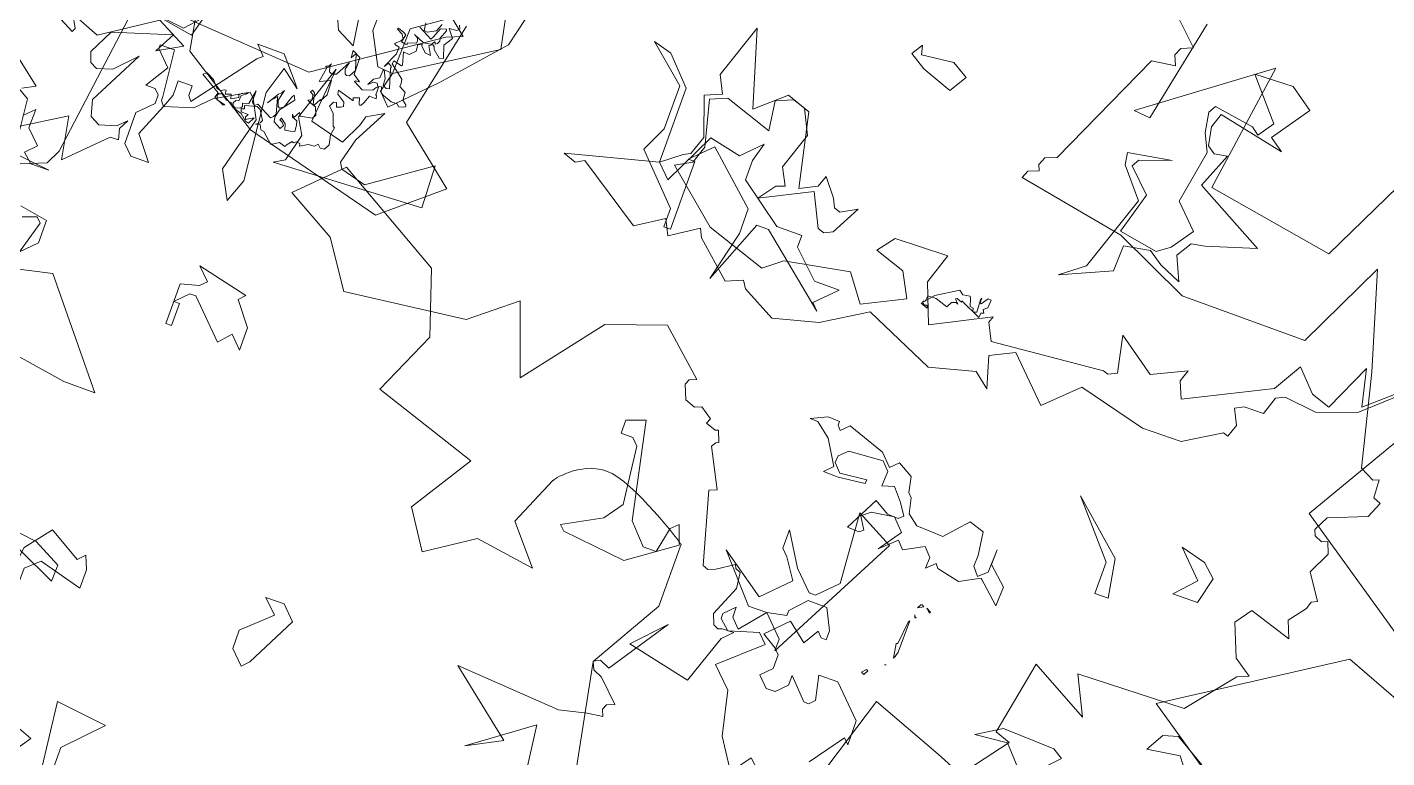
# Model space of a CAD drawing. Header units: metres. Extents: x -71 to 881, y -503 to 661.
# Drawn here: x 171.19 to 175.332, y 500.062 to 502.288 of the extents above; entities that cross this region are included whole.
import ezdxf

# ---------------------------------------------------------------- set-up
doc = ezdxf.new("R2010")
doc.units = ezdxf.units.M
doc.layers.add('ARBRE', color=100, linetype='Continuous', lineweight=13, true_color=0x00ff3f)

# ---------------------------------------------------------------- blocks, each defined once
blk = doc.blocks.new('WMF2', base_point=(0, 0.01))
at = {"color": 251, "lineweight": 0, "true_color": 0x636466}
for points in [[(70.38, -36.78), (69.61, -32.48), (62.22, -27.79), (49.27, -24.43), (44.16, -28.75), (49.49, -33.04), (47.38, -42.86)], [(49.36, -83.76), (46.84, -91.88), (40.14, -89.34), (24.4, -82.93)], [(12.69, -92.64), (23.58, -100.08), (8.83, -109.56), (3.27, -107.44)], [(3.9, -111.79), (16.57, -120.44), (8.22, -134.47)], [(18.98, -150.2), (22.71, -142.59), (34.39, -144.58), (32.65, -156.43), (43.16, -148.65), (41.63, -148.52), (39.67, -158.01)], [(96.74, -32.59), (81.64, -23.67), (81.04, -17.76), (78.09, -18.94), (77.45, -20.28), (75.41, -35.48), (59.11, -34.32), (48.77, -41.31), (47.36, -41.88), (58.37, -50.92)], [(38.33, -87.51), (34.61, -92.45), (35.99, -92.94), (34.69, -99.75), (29.28, -96.73), (30.97, -100.19), (21.09, -100.49), (17.67, -104.7), (16.66, -105.12), (18.28, -106.23), (19.48, -109.18), (18.41, -110.67), (14.49, -109.41), (15.1, -110.95), (13.93, -112.47), (13.73, -113.15), (13.23, -113.37), (14.72, -115.61), (13.76, -117.64), (14.16, -118.66), (14.68, -118.45), (15.39, -118.76), (15.6, -119.27), (14.94, -120.61), (11.56, -121.96), (10.97, -123.39), (11.67, -123.68), (11.74, -125.32), (12.27, -125.11), (13.58, -125.77), (15.6, -134.05), (18.21, -142.77), (22.11, -134.68), (33.61, -134.71), (40.51, -137.9), (50.45, -139.73), (50.16, -140.44), (49.24, -140.81), (49.44, -141.32), (49.15, -142.04), (48.13, -142.44), (43.19, -153.31), (41.06, -153.59), (41.43, -154.51), (41.13, -155.22), (40.11, -155.63), (43.05, -158.46)], [(57.77, -28.84), (58.63, -30.3), (56.93, -35.37), (57.37, -30.33), (54.22, -29.5), (53.25, -31.47), (53.04, -32.3), (51.55, -33.16), (53.17, -30.11), (53.78, -27.79), (53.47, -27.25), (51.12, -26.63), (45.81, -30.31), (45.66, -26.44), (59.37, -25.77), (58.42, -26.33), (57.77, -28.84), (57.77, -28.84)], [(48.01, -42.73), (47.85, -42.43), (48.07, -42.2), (48.76, -42.13), (48.17, -41.4), (48.71, -40.58), (48.32, -39.48), (48.7, -39.37), (49.37, -39.95), (49.47, -40.2), (49.63, -40.29), (49.94, -40.13), (49.49, -39.35), (50.01, -39.4), (50.51, -39.88), (50.54, -40.02), (50.86, -39.85), (50.83, -39.28), (51.31, -38.78), (51.84, -38.83), (51.55, -37.7), (51.59, -37.62), (52.39, -37.81), (52.44, -37.5), (51.18, -36.52), (51.08, -36.13), (51.12, -35.83), (50.51, -35.51), (50.45, -34.8), (50.07, -34.49), (50.03, -34.34), (50.2, -34.23), (50.61, -34.11), (50.82, -34.33), (51.37, -34.3), (52.2, -34.62), (52.47, -34.77), (52.63, -35.28), (52.87, -35.21), (52.86, -34.42), (52.76, -34.37), (52.7, -34.11), (53.34, -34.14), (53.62, -33.41), (53.77, -33.15), (53.9, -33.1), (53.97, -33.15), (54.13, -33.69), (54.66, -33.51), (54.57, -33.25), (56.09, -33.72), (56.03, -33.37), (55.31, -32.87), (55.2, -32.49), (55.39, -32.36), (55.77, -32.24), (55.88, -32.62), (56.15, -32.56), (56.36, -32.12), (55.85, -31.63), (55.46, -30.55), (55.3, -30.46), (55.43, -29.76), (55.24, -28.88), (55.5, -28.39), (55.87, -28.34), (56.16, -28.62), (56.42, -28.33), (56.99, -28.28), (57.65, -27.88), (57.72, -28.12), (58.03, -28.17), (58.25, -27.98), (58.41, -28.05), (58.73, -27.66), (58.86, -27.41), (59.43, -27.6), (60.1, -27.17), (61.07, -28.04), (61.37, -28.09), (61.58, -28.52), (61.97, -28.4), (61.62, -28.65), (61.49, -28.9), (62.03, -29.74), (62.37, -29.92), (63.43, -29.61), (63.34, -29.34), (63.61, -29.26), (63.52, -29), (62.86, -28.99), (63.01, -28.72), (62.94, -28.47), (62.26, -28.88), (62.57, -28.28), (62.89, -28.34), (63.48, -28.85), (64.34, -29.1), (64.6, -29.45), (65.11, -29.53), (65.65, -29.92), (65.93, -29.83), (66.02, -29.66), (65.89, -29.26), (65.11, -29.09), (65.26, -29.04), (66.15, -29.41), (66.02, -29.89), (67.84, -30.97), (67.51, -31.22), (66.81, -30.85), (66.26, -30.24), (65.89, -30.14), (65.56, -30.31), (65.43, -30.34), (65.4, -29.99), (64.88, -30.15), (64.76, -29.76), (64.15, -30.11), (64.22, -30.34), (64, -30.58), (63.48, -30.72), (64.02, -30.36), (64.06, -29.83), (64.32, -29.76), (64.47, -29.5), (64.37, -29.25), (64.12, -29.12), (63.68, -29.31), (63.59, -29.47), (63.68, -29.74), (63.15, -29.91), (62.91, -31.2), (62.89, -30.2), (62.83, -30.07), (62.59, -29.93), (62.37, -30.14), (60.91, -29.37), (60.7, -29.58), (60.56, -29.85), (60.92, -31.25), (60.95, -31.35), (61.49, -30.77), (61.62, -30.52), (60.95, -31.58), (60.73, -31.77), (60.58, -32.05), (60.79, -31.06), (60.63, -30.55), (60.45, -30.45), (60.1, -30.71), (59.75, -31.73), (59.62, -31.98), (59.42, -31.56), (60.41, -30.31), (60.57, -29.63), (60.56, -29.41), (60.48, -29.15), (59.78, -28.78), (59.61, -29.12), (59.81, -29.35), (60.09, -29.48), (59.99, -29.66), (59.52, -29.31), (59.36, -28.78), (58.88, -28.85), (58.48, -28.96), (58.53, -29.53), (58.63, -29.93), (59.11, -30.07), (59.2, -30.34), (58.98, -30.11), (58.66, -30.69), (58.5, -30.4), (57.42, -30.59), (57.23, -30.94), (57.5, -31.63), (57.97, -31.77), (58.34, -31.96), (58.03, -32.11), (58.06, -32.48), (58.09, -32.59), (58.37, -32.72), (58.26, -32.91), (58, -32.77), (57.77, -31.77), (57.68, -31.73), (57.33, -32.4), (57.28, -32.27), (56.9, -32.97), (56.98, -34.3), (57.97, -33.85), (57.74, -35.15), (57.85, -35.31), (57.61, -35.42), (57.47, -35.67), (57.52, -35.37), (57.39, -34.96), (57.14, -34.83), (56.74, -34.96), (56.01, -36.34), (56.16, -35.64), (56.04, -35.25), (55.87, -35.15), (55.61, -35.22), (55.28, -35.83), (55.72, -37.28), (56, -36.77), (56.07, -37.45), (55.3, -37.06), (55.27, -35.48), (54.61, -35.03), (54.96, -35), (55.02, -34.9), (54.16, -34.45), (53.24, -34.74), (53.05, -35.07), (52.92, -35.12), (53.11, -35.44), (53.43, -35.41), (53.84, -35.06), (53.53, -35.66), (53.04, -35.95), (52.98, -36.7), (52.93, -36.78), (52.55, -36.04), (52.54, -35.47), (52.19, -35.28), (51.91, -35.35), (52.44, -37.08), (52.39, -37.16), (52.45, -37.28), (52.71, -37.43), (52.87, -37.29), (53.01, -37.03), (52.38, -38.45), (52.36, -39.1), (52.67, -39.15), (52.85, -39.25), (52.39, -39.66), (52.26, -39.92), (52.49, -40.27), (53.02, -40.55), (52.98, -40.64), (52.41, -40.45), (52.16, -40.32), (52.31, -39.62), (51.9, -39.53), (51.76, -39.57), (51.81, -39.69), (51.02, -39.94), (51.02, -40.16), (51.11, -40.42), (51.46, -40.59), (50.47, -40.19), (49.85, -40.29), (49.72, -40.33), (49.57, -40.61), (49.49, -40.55), (49.46, -40.43), (49.28, -40.54), (49.15, -40.81), (49.22, -41.05), (48.9, -41.88), (48.95, -42.01), (49.46, -41.85), (49.82, -40.94), (49.95, -40.7), (51.24, -41.37)], [(50.86, -41.92), (50.77, -41.24), (50.48, -41.18), (49.74, -41.56), (49.46, -42.27)], [(70.82, -34.21), (69.59, -35.56)], [(69.16, -36.78), (69.94, -33.86), (74.6, -34.65), (70.82, -34.21), (70.82, -34.21)], [(117.45, -64.06), (115.93, -63.49), (117.61, -61.04)], [(113.17, -63.62), (113.17, -55.18), (115.36, -53.65), (120.07, -53.65), (116.91, -56.82), (116.91, -57.81), (116.37, -57.81), (114.82, -56.28), (113.72, -57.81), (114.82, -67.35), (110.12, -66.81), (113.17, -63.62), (113.17, -63.62)], [(73.89, -76.06), (74.34, -79.76), (79.68, -75.87), (76.6, -77.49), (82.66, -82.33), (73, -81.67), (70.51, -82.25), (69.1, -82.43), (69.35, -83.04), (69.14, -83.51), (68.47, -83.79), (70.41, -85.67), (71.27, -86.04), (71.55, -86.71), (71.33, -86.9), (71, -87.03), (70.05, -86.62), (66.45, -92.02), (69.04, -89.28), (63.17, -87.99), (61.62, -92.45), (60.75, -93.34), (61.84, -93.29), (62.18, -93.16), (62.64, -93.37), (63.02, -94.3), (61.86, -97.06), (62.03, -98.49), (62.51, -98.7), (62.64, -99.03), (64.13, -98.04), (64.8, -97.78), (65.29, -97.98), (67.08, -104.41), (66.4, -104.68), (68.19, -108.14), (67.94, -108.55), (67.68, -108.66), (68.1, -109.68), (68.37, -109.56), (69.29, -109.9), (69.08, -110.38), (70.18, -111.12), (70.78, -110.87), (71.7, -111.21), (72.22, -112.5), (72.02, -112.99), (71.4, -113.23), (75.46, -116.88), (80.69, -115.04), (86.12, -108.09), (88.43, -114.47), (92.34, -111.31), (103.35, -109.97), (106.1, -114.07), (110.61, -116.64), (106.84, -120.37), (96.77, -114.54), (94.84, -108.74), (97.41, -102.93), (91.6, -101), (87.74, -99.72), (91.28, -94.1), (89.03, -90.71), (84.85, -93.45), (79.38, -92.64), (82.27, -96.02), (80.34, -100.54), (80.31, -100.55), (80.25, -100.64), (80.17, -100.76), (80.05, -100.9), (79.89, -101.09), (79.68, -101.28), (79.47, -101.5), (79.2, -101.73), (78.93, -101.95), (78.6, -102.17), (78.25, -102.36), (77.89, -102.55), (77.49, -102.7), (77.07, -102.81), (76.62, -102.9), (76.15, -102.93), (75.62, -102.89), (75.04, -102.76), (74.41, -102.57), (73.74, -102.32), (73.05, -102.03), (72.35, -101.7), (71.67, -101.35), (70.98, -101), (70.34, -100.64), (69.73, -100.29), (69.19, -99.97), (68.7, -99.67), (68.31, -99.43), (68.02, -99.24), (67.83, -99.11), (67.77, -99.08), (67.77, -93.28), (71.55, -86.71), (68.73, -71.99)], [(122.21, -79.14), (120.38, -81.45), (117.46, -79.74), (116.86, -80.36), (116.37, -79.14), (116.37, -77.44), (120.38, -78.53), (121.59, -77.44), (121.59, -75.13), (122.69, -75.13), (122.21, -79.14), (122.21, -79.14)], [(97.72, -81.01), (100.04, -76.4), (100.64, -75.79), (101.87, -77), (101.87, -78.71), (99.41, -81.01), (100.64, -82.24), (98.93, -82.24), (97.72, -81.01), (97.72, -81.01)], [(102.79, -135.77), (105.69, -133.77), (105.82, -129.54), (107.25, -129.65), (108.74, -132.52), (108.73, -133.49)], [(110.39, -133.89), (109.93, -130.65), (111.62, -131.51), (112.63, -133.81)], [(139.52, -121.34), (135.03, -117.8), (136.15, -117.21)], [(125.91, -80.36), (118.92, -77.16), (118.88, -78.69), (121.4, -80.01), (124.34, -80.36)], [(135.54, -113.78), (131.42, -116.34), (130.72, -112.44), (127.35, -115.8), (126.6, -115.82), (126.85, -116.77), (126.37, -117.68), (127.17, -116.93), (128.65, -116.47), (129.55, -116.93), (129.96, -118.38), (127.38, -123.37), (129.16, -121.51), (130.54, -121.07), (131.19, -121.4), (131.54, -122.32), (130.4, -124.53), (125.18, -126.19), (126.16, -124.31), (123.96, -125.55), (126.75, -127), (131.48, -123.86), (134.15, -124.91), (133.52, -123.75), (133.68, -123.43), (136.79, -125.04)], [(17.84, -93.61), (20.02, -96.45), (22.98, -96.02), (22.05, -97.63), (20.72, -98), (17.93, -96.37)], [(55.55, -83.45), (56.85, -81.67), (58.61, -84.37), (59.53, -88.36), (61.31, -90.12), (57.78, -93.28), (58.61, -94.11), (61.31, -93.28), (62.23, -94.11), (62.23, -94.58), (61.31, -95.5), (61.31, -94.58), (60.48, -93.73), (58.61, -95.97), (56.85, -96.33), (56.85, -96.8), (55.55, -98.2), (53.79, -98.2), (52.87, -96.33), (52.87, -95.5), (53.33, -95.5), (53.79, -95.97), (54.63, -94.58), (56.39, -95.97), (58.23, -94.11), (56.85, -93.28), (56.39, -92.81), (56.39, -91.51), (57.31, -90.59), (56.39, -89.66), (55.55, -89.66), (54.63, -90.59), (54.63, -91.51), (52.87, -89.66), (52.41, -89.66), (51.93, -90.12), (52.41, -92.34), (50.63, -92.34), (47.94, -89.66), (47.94, -87.42), (48.41, -87.89), (50.63, -84.84)], [(54.16, -82.15), (55.55, -83.45), (55.55, -83.45)], [(30.71, -93.26), (29.79, -92.67), (31.51, -90.88), (33.12, -90.61), (34.74, -92.37), (37.69, -92.07), (35.5, -93.43), (30.71, -93.26), (30.71, -93.26)], [(58.61, -95.97), (60.32, -95.97), (63.86, -99.98), (59.71, -97.06), (57.39, -99.38), (58.61, -101.21), (59.21, -101.81), (59.21, -103.52), (57.39, -100.59), (55.69, -98.89), (55.08, -98.89), (53.39, -100.59), (53.87, -107.05), (50.45, -105.22), (56.79, -93.05), (56.79, -94.14), (58.61, -95.97), (58.61, -95.97)], [(48.48, -94.16), (48.71, -93.73), (48.96, -93.86), (48.64, -94.24), (48.48, -94.16), (48.48, -94.16)], [(135.25, -114.99), (134.37, -115.87), (134.37, -114.12), (133.14, -112.88), (134.02, -111.98), (133.14, -111.2), (131.46, -111.2), (135.25, -111.63)], [(132.71, -107.41), (130.14, -106.98), (130.14, -104.87), (131.46, -103.54), (130.59, -106.54), (131.03, -106.98), (132.27, -106.54)], [(131.92, -101.88), (128.03, -102.76), (120.98, -94.11), (123.89, -94.11), (132.71, -95.54)], [(46.51, -96.62), (46.65, -96.16), (46.74, -95.97), (46.95, -97.29), (46.8, -97.34), (46.58, -99.41), (46.49, -99.57), (46.51, -96.62), (46.51, -96.62)], [(47.28, -95.16), (47.15, -95.21), (47.28, -95.16), (47.28, -95.16)], [(78.38, -97.12), (74.97, -98.96), (73.76, -100.65), (74.37, -105.9), (74.97, -106.51), (76.08, -106.51), (76.08, -107.72), (74.37, -108.33), (72.54, -99.56), (70.84, -97.73), (69.62, -97.73), (69.14, -100.05), (68.53, -100.65), (67.9, -98.96), (72.05, -96.02), (77.9, -96.64), (78.38, -97.12), (78.38, -97.12)], [(46.06, -100), (46.17, -99.95), (46.26, -100.23), (46.22, -100.08), (46.06, -100), (46.06, -100)], [(45.08, -100.81), (45.46, -101.12), (45.03, -100.9), (45.08, -100.81), (45.08, -100.81)], [(45.94, -101.27), (45.76, -101.16), (46.23, -100.87), (46.06, -101.21), (45.94, -101.27), (45.94, -101.27)], [(111.88, -106.14), (110.25, -104.06), (110.25, -101.98), (111.34, -103.08), (112.32, -101.98), (115.5, -105.17), (116.06, -105.17), (117.15, -104.06), (116.61, -104.06), (116.61, -101.98), (117.15, -101.98), (117.15, -105.71), (115.5, -106.14), (114.95, -106.7), (116.06, -107.79), (111.34, -106.7), (111.88, -106.14), (111.88, -106.14)], [(41.84, -105.25), (43.62, -104.29), (45.73, -104.74), (46.01, -105.12), (46.77, -104.41), (46.73, -105.44), (47.43, -106.2), (49.22, -105.25), (49.85, -105.94), (51.28, -104.6), (49.82, -106.67), (50.87, -107.74), (52.95, -107.44), (53.69, -106.82), (53.01, -105.71), (53.39, -105.43), (54.48, -105.47), (52.9, -108.54), (51.53, -107.75), (50.51, -107.72), (50.13, -108.07), (50.82, -109.11), (51.79, -110.25), (52.85, -109.93), (52.79, -111.31), (53.49, -112.07), (56.63, -111.82), (57.39, -111.12), (57.42, -110.48), (56.72, -109.72), (54.29, -109.98), (54.31, -109.62), (56.73, -109.36), (58.12, -109.4), (57.43, -110.12), (58.73, -112.28), (60.09, -113.37), (60.82, -113.4), (59.39, -114.07), (58.29, -114.03), (58.31, -113.66), (57.96, -113.28), (57.27, -113.98), (53.82, -112.76), (52.77, -111.68), (52.09, -112.38), (50.71, -111.59), (50.41, -110.19), (50.06, -109.81), (49.75, -108.42), (48.76, -107.65), (46.27, -107.55), (44.45, -109.59), (43.06, -109.17), (42.78, -107.03), (42.83, -106.03), (42.2, -105.27), (41.44, -105.97), (41.35, -108.07), (41.41, -106.7), (39.72, -105.17), (39.79, -103.4), (41.84, -105.25), (41.84, -105.25)], [(41.84, -105.25), (41.63, -105.03), (41.84, -105.25), (41.84, -105.25)], [(31.94, -110.31), (36.07, -115.05), (31.32, -110.9), (30.71, -107.38), (31.94, -107.38), (31.94, -110.31), (31.94, -110.31)], [(23.77, -111.52), (26.08, -113.84), (23.77, -113.24), (22.56, -112.13), (23.16, -109.69), (25.47, -109.69), (23.77, -111.52), (23.77, -111.52)], [(115.75, -121.61), (116.64, -123.29), (117.08, -123.72), (119.97, -122.05), (121.3, -120.73), (123.86, -119.93), (125.08, -116.95), (123.4, -114.83), (125.08, -114.83), (125.96, -115.71), (125.96, -118.61), (124.64, -119.93), (124.64, -120.73), (125.08, -121.17), (125.96, -121.17), (124.64, -123.29), (125.96, -124.6), (125.96, -124.95), (124.64, -124.95), (124.21, -120.73), (124.21, -120.38), (123.86, -119.93), (123.4, -121.17), (123.4, -122.5), (122.09, -122.5), (122.09, -121.61), (121.74, -121.17), (117.52, -126.7), (117.08, -127.05), (117.87, -127.93), (115.4, -127.93), (113.63, -125.83), (113.28, -125.39), (114.96, -126.7), (115.75, -124.16), (114.96, -116.16), (115.75, -114.04), (117.08, -116.51), (115.75, -121.61), (115.75, -121.61)], [(88.02, -127.64), (89.18, -128.05), (81.01, -130.16), (79.28, -131.51), (78.66, -131.81), (78.08, -133.54), (79.32, -137.06), (77.83, -137.7), (78.59, -139.25), (76.91, -144.21), (74.85, -137.35), (72.31, -139.57), (70.12, -138.82), (68.65, -132.15), (67.1, -132.91), (66.75, -133.95), (65.48, -132.37), (65.1, -131.6), (64.53, -131.41), (63.1, -132.21), (64.5, -129.59), (65.26, -129.22), (65.84, -129.4), (67.29, -132.34), (71.77, -130.12), (70.62, -131.65), (69.87, -131.93), (70.65, -133.46), (69.51, -136.82), (70.57, -138.98), (71.73, -139.36), (73.23, -138.72), (72.87, -136.03), (77.25, -137.51), (78.75, -136.87), (77.7, -132.76), (78.24, -131.16), (79.66, -130.35), (74.87, -126.28), (69.33, -124.41), (67.74, -125.68), (61.86, -126.76), (60.09, -124.38), (56.38, -126.21), (57.56, -128.41), (60.34, -129.35), (59.17, -130.88), (54.25, -131.01), (55.18, -128.25), (53.81, -124.69), (48.67, -127.32), (48.87, -126.75), (48.11, -125.21), (37.91, -126.12), (37.44, -125.97), (36.67, -126.35), (37.35, -129.67), (33.92, -127.23), (30.88, -128.65), (31.23, -127.59), (30.59, -126.09), (23.17, -129.77), (21.67, -132.34), (19.86, -130.44), (18.12, -129.86), (16.15, -134.19), (15.36, -130.85), (11.87, -133.9)], [(12.02, -133.45), (15.55, -130.27), (19.06, -129.03), (22.02, -129.38), (22.79, -129), (23.33, -127.38), (25.15, -127.33), (25.92, -126.95), (25.23, -125.56), (25.63, -124.43), (26.08, -124.57), (29.34, -122.59), (32.94, -122.53), (39.22, -124.13), (42.07, -121.37), (45.72, -125.04), (47.88, -123.97), (47.05, -121.13), (48.46, -122.25), (52.55, -121.18), (59.04, -124.03), (62.95, -121.62), (67.02, -120.56), (70.08, -122.22), (70.5, -122.88), (71.99, -122.24), (75.25, -125.13), (75.62, -125.9), (78.11, -124.29), (78.79, -125.68), (81.26, -124.08), (87.26, -128.05), (88.02, -127.64), (88.02, -127.64)], [(81.01, -137.11), (81.01, -130.16), (79.79, -128.95), (77.48, -133.7), (74.56, -133.08), (72.85, -134.78), (73.33, -133.08), (73.33, -131.26), (69.33, -128.34), (67, -128.34), (67, -127.23), (64.57, -124.92), (62.26, -124.92), (64.09, -123.1), (63.48, -122.5), (69.93, -127.84), (71.03, -127.84), (73.33, -122), (72.24, -126.63), (72.24, -128.95), (76.88, -133.08), (78.71, -131.26), (78.09, -131.26), (78.09, -124.92), (78.71, -124.92), (78.71, -126.63), (82.71, -130.78), (81.61, -133.08), (81.61, -137.11), (85.03, -140.02), (83.32, -139.54), (81.01, -137.11), (81.01, -137.11)], [(54.16, -127.33), (52.25, -128.51), (51.85, -128.21), (51.22, -128.34), (51.11, -128.15), (50.9, -127.48), (50.6, -127.43), (50.52, -127.17), (50.44, -127.11), (50.17, -127.21), (50.23, -128.35), (50.16, -128.51), (50.16, -128.08), (50.07, -128.03), (49.62, -128.66), (49.33, -128.62), (49.38, -127.89), (49.74, -127.62), (49.57, -127.32), (49.82, -127.23), (49.84, -126.81), (51.76, -127.71), (51.74, -127.58), (52.22, -127.74), (52.33, -127.68), (51.98, -127.29), (52.17, -127.38), (52.57, -127.26), (52.83, -126.75), (53.96, -127.11), (54.74, -127.1), (54.8, -126.57), (54.93, -126.53), (54.96, -126.46), (54.93, -126.32), (54.74, -126.22), (54.51, -126.31), (54.41, -126.05), (55.06, -126.28), (54.16, -127.33), (54.16, -127.33)], [(105.82, -129.54), (97.54, -134.76), (98.14, -137.7), (98.75, -138.3), (97.05, -140.62), (95.83, -140.62), (97.05, -135.38), (101.69, -130.15), (105.21, -126.6), (106.3, -127.7), (105.82, -129.54), (105.82, -129.54)], [(28.56, -153.92), (30.94, -150.53), (29.67, -149.64), (35.82, -150.93), (36.23, -149.61), (35.92, -147.95), (35.22, -147.45), (34.02, -147.66), (35.31, -144.47), (28.78, -140.9), (33.22, -139.51), (34.42, -139.31), (35.29, -137.92), (34.3, -135.76), (36.32, -136.63), (37.59, -137.52), (39.98, -137.11), (40.07, -134.73), (44.54, -132.73), (42.46, -134.33), (40.08, -141.29), (42.26, -143.89), (42.45, -144.97), (38.49, -145.64), (41.28, -144.68), (41.66, -143.99), (39.59, -141.99), (40.67, -138.22), (37.1, -137.61), (35.99, -138.41), (34.61, -140.39), (36.71, -142.49), (35.82, -147.35), (36.59, -148.94), (36.91, -150.74), (36.53, -151.43), (32.84, -150.83), (32.14, -150.33), (31.15, -151.75), (34.23, -155.28), (30.66, -155.41), (28.56, -153.92), (28.56, -153.92)], [(59.05, -144.81), (61.87, -145.83), (63.32, -146.72), (62.67, -147.76), (62.48, -146.91), (59.55, -147.25), (58.09, -146.36), (59.05, -144.81), (59.05, -144.81)]]:
    blk.add_lwpolyline(points, dxfattribs=at)

msp = doc.modelspace()

# ---------------------------------------------------------------- block references
at = {"layer": 'ARBRE', "color": 251, "lineweight": 5, "true_color": 0x636466, "xscale": 0.03451886634015593, "yscale": 0.03451886634015593, "zscale": 0.03451886634015593, "rotation": 160.1685466476646}
for p in [(173.565, 500.3445), (174.2221, 496.7014)]:
    msp.add_blockref('WMF2', p, dxfattribs=at)

doc.saveas('drawing.dxf')
